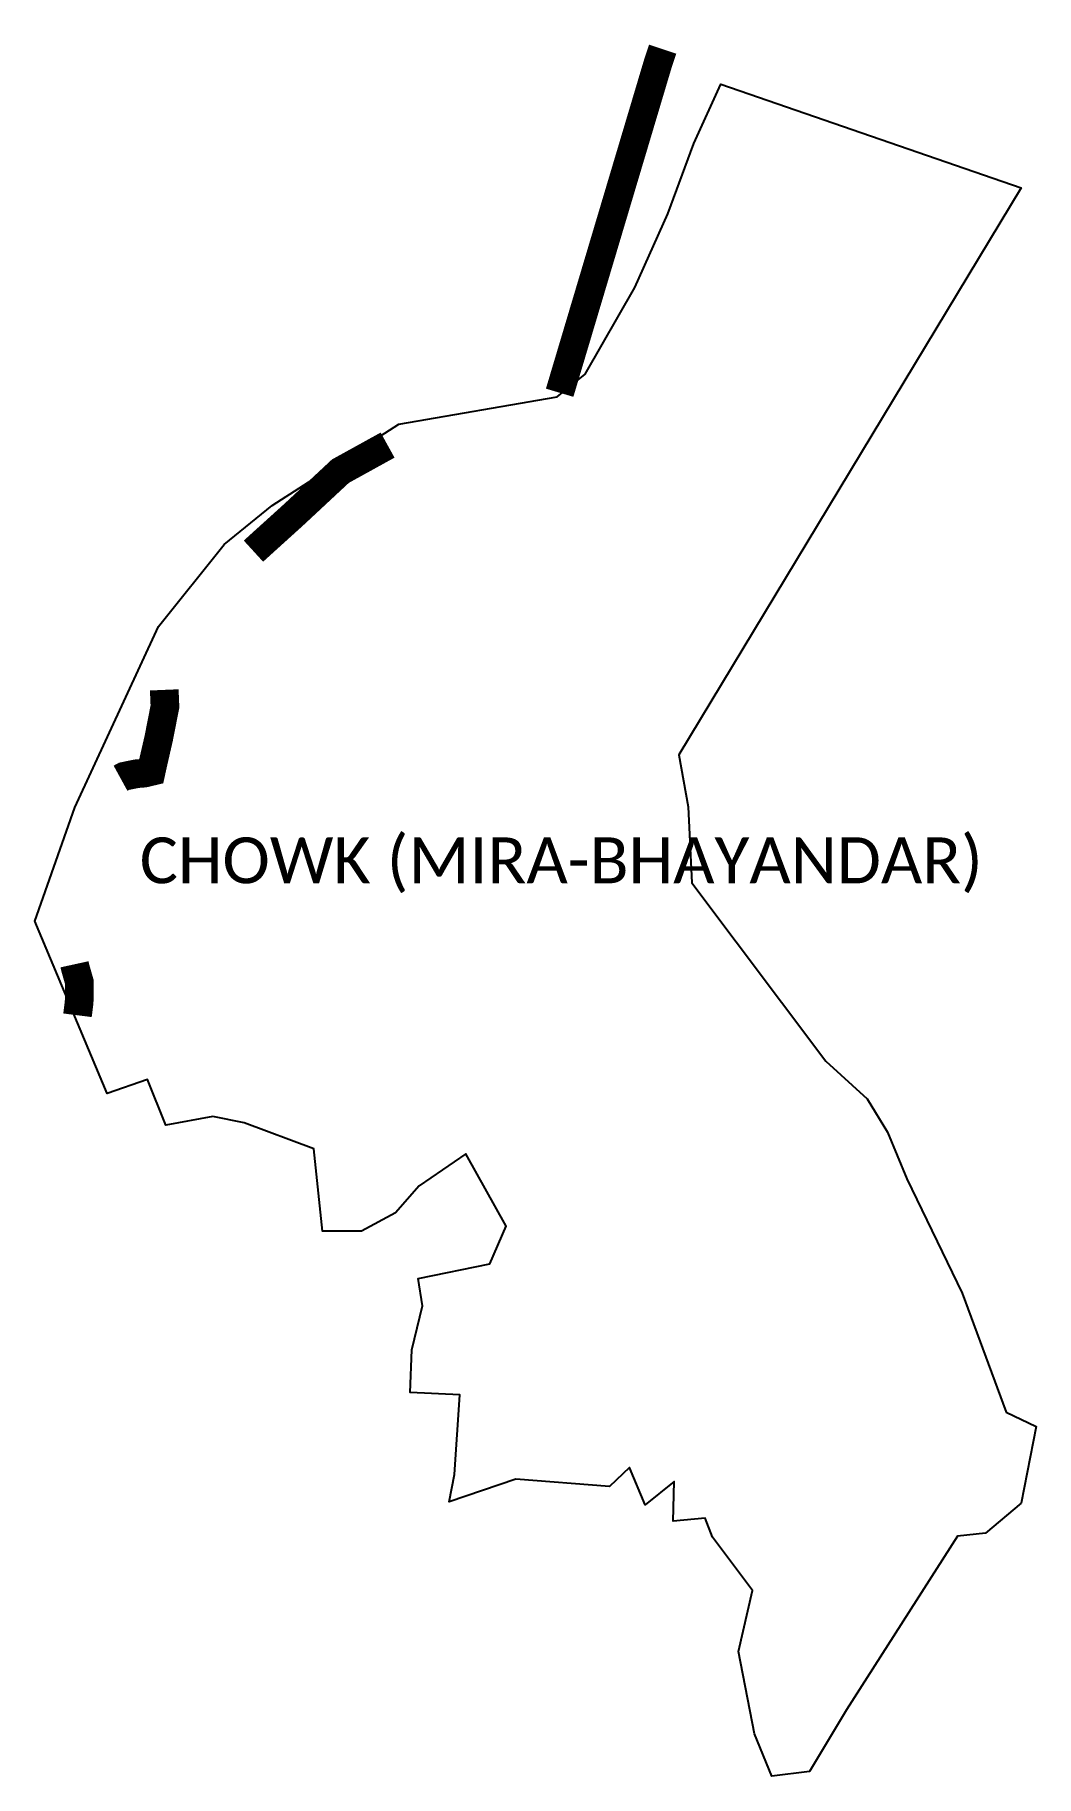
# Model space of a CAD drawing. Header units: metres. Extents: x 261539 to 268884, y 2134208 to 2213332.
# Drawn here: x 267138 to 268884, y 2134208 to 2137245 of the extents above; entities outside this region: 1.
import ezdxf

# ---------------------------------------------------------------- set-up
doc = ezdxf.new("R2010")
doc.units = ezdxf.units.M
for name, color, linetype in [('ARTIFICIALLY PROTECTED', 10, 'Continuous'), ('UNPROTECTED', 130, 'Continuous'), ('UNPROTECTED DUR TO CREEK', 150, 'Continuous'), ('VILLAGE BOUNDRY', 4, 'Continuous'), ('VILLAGE NAME', 250, 'Continuous')]:
    doc.layers.add(name, color=color, linetype=linetype)
doc.styles.get("Standard").update_dxf_attribs({"font": 'arial.ttf'})

msp = doc.modelspace()

# ---------------------------------------------------------------- linework, layer by layer
at = {"layer": 'ARTIFICIALLY PROTECTED', "const_width": 50, "flags": 128}
msp.add_lwpolyline([(261564.2, 2213307.3), (261567.3, 2213275.6), (261567.7, 2213274.5)], dxfattribs=at)
at = {"layer": 'UNPROTECTED', "const_width": 50, "flags": 128}
for points in [[(267752.8, 2136529.3), (267670.6, 2136483.9), (267588.6, 2136407.5), (267529.4, 2136353.9), (267518.9, 2136344.3)], [(267363.4, 2136102.4), (267364.6, 2136073.4), (267353.7, 2136017.8), (267343.5, 2135973.5), (267340.6, 2135960.1), (267328.4, 2135957.2), (267315.7, 2135956.2), (267306.5, 2135954.4), (267293.3, 2135951.7), (267287.1, 2135948.3)], [(267206.9, 2135623.8), (267208.3, 2135617.4), (267215.3, 2135592.9), (267215, 2135557.7), (267212.1, 2135534.9)]]:
    msp.add_lwpolyline(points, dxfattribs=at)
at = {"layer": 'UNPROTECTED DUR TO CREEK', "const_width": 50, "flags": 128}
msp.add_lwpolyline([(268052.8, 2136620.6), (268224.1, 2137194.8), (268232.5, 2137219.8)], dxfattribs=at)
at = {"layer": 'VILLAGE BOUNDRY'}
msp.add_polyline3d([(268276.7, 2135898.4, 0), (268283.1, 2135765.7, 0), (268517.2, 2135454.8, 0), (268588.8, 2135389, 0), (268624.2, 2135330.9, 0), (268658.4, 2135249.5, 0), (268754.9, 2135050.3, 0), (268831.3, 2134842.8, 0), (268883.6, 2134817.7, 0), (268857.6, 2134683.7, 0), (268795.2, 2134631.9, 0), (268746.3, 2134626.2, 0), (268552.8, 2134323.3, 0), (268488.3, 2134215.9, 0), (268422.7, 2134207.9, 0), (268392.6, 2134281.5, 0), (268364.8, 2134425.4, 0), (268389.2, 2134531.7, 0), (268319.3, 2134624.7, 0), (268306.4, 2134657.7, 0), (268250.7, 2134652.7, 0), (268252.6, 2134721.9, 0), (268201.8, 2134681.2, 0), (268174.7, 2134746.3, 0), (268139.6, 2134713, 0), (267976.5, 2134725.8, 0), (267860.2, 2134686.5, 0), (267869.6, 2134734.1, 0), (267878.9, 2134873, 0), (267792.1, 2134876.8, 0), (267795.1, 2134951.6, 0), (267813.7, 2135028.1, 0), (267806.2, 2135075.7, 0), (267930.8, 2135101.5, 0), (267959.5, 2135166.8, 0), (267889.1, 2135293.2, 0), (267807.8, 2135237.3, 0), (267766.8, 2135190.4, 0), (267707.5, 2135158.5, 0), (267639.5, 2135158.3, 0), (267624.1, 2135302, 0), (267503, 2135347.2, 0), (267448.2, 2135358.5, 0), (267366.4, 2135343.1, 0), (267333.9, 2135422.8, 0), (267263.9, 2135398.4, 0), (267137.7, 2135699.1, 0), (267207.5, 2135897.2, 0), (267353.6, 2136213.1, 0), (267467.8, 2136356, 0), (267551.3, 2136423.7, 0), (267772.5, 2136565.9, 0), (268048.2, 2136613.5, 0), (268097.3, 2136653, 0), (268183.8, 2136804.3, 0), (268241.2, 2136932.9, 0), (268286.9, 2137055.5, 0), (268333.8, 2137158.8, 0), (268857.3, 2136978.2, 0), (268260.8, 2135989.3, 0)], close=True, dxfattribs=at)

# ---------------------------------------------------------------- texts
at = {"layer": 'VILLAGE NAME', "insert": (267320.7, 2135845.1), "char_height": 80, "attachment_point": 1}
msp.add_mtext_dynamic_manual_height_columns('{\\fCalibri|b0|i0|c0|p34;CHOWK (MIRA-BHAYANDAR)}', width=1449.11, gutter_width=643.2, heights=[0], dxfattribs=at)

doc.saveas('drawing.dxf')
